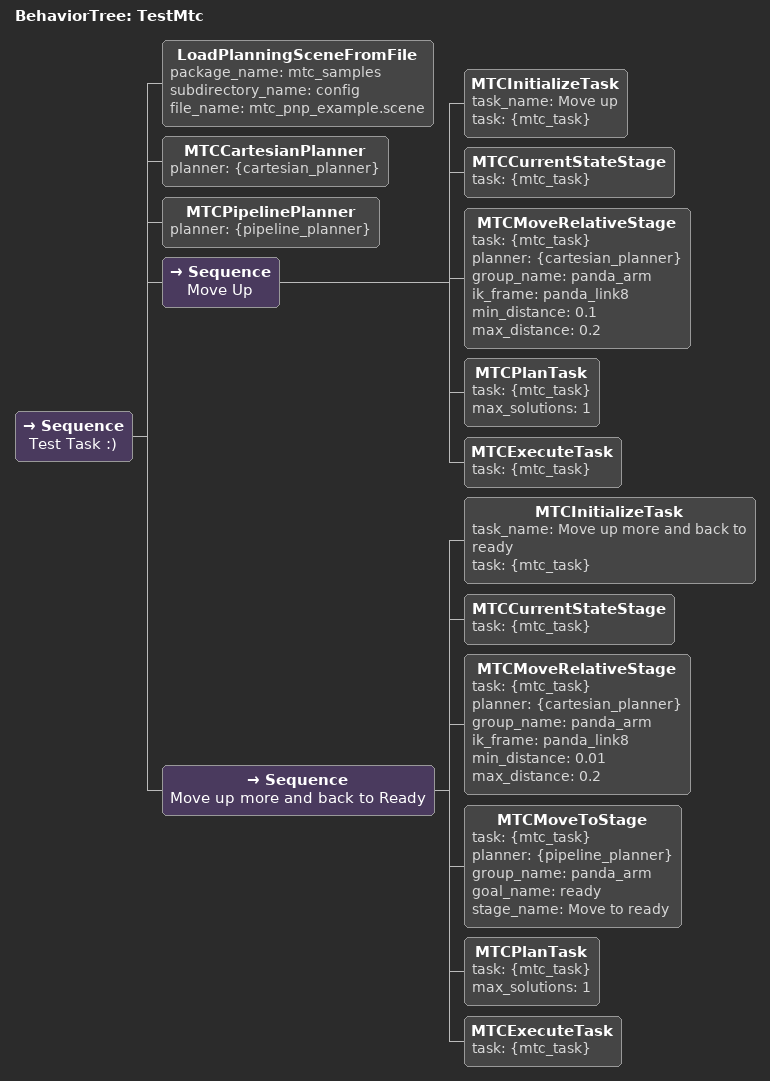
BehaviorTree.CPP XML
<?xml version="1.0" encoding="UTF-8"?>
<root BTCPP_format="4">
  <BehaviorTree ID="TestMtc">
    <Sequence name="Test Task :)">
      <!-- Add example scene to the robots planning_scene -->
      <LoadPlanningSceneFromFile package_name="mtc_samples"
                                 subdirectory_name="config"
                                 file_name="mtc_pnp_example.scene"/>
      <!-- Create free space and cartesian planners -->
      <MTCCartesianPlanner planner="{cartesian_planner}"/>
      <MTCPipelinePlanner planner="{pipeline_planner}"/>
      <!-- ask the arm to move up -->
      <Sequence name="Move Up">
        <MTCInitializeTask task_name="Move up"
                           task="{mtc_task}"/>
        <MTCCurrentStateStage task="{mtc_task}"/>
        <MTCMoveRelativeStage task="{mtc_task}"
                              planner="{cartesian_planner}"
                              group_name="panda_arm"
                              ik_frame="panda_link8"
                              min_distance="0.1"
                              max_distance="0.2"/>
        <MTCPlanTask task="{mtc_task}"
                     max_solutions="1"/>
        <MTCExecuteTask task="{mtc_task}"/>
      </Sequence>
      <!-- ask the arm to move up as much as it can and then back to the ready pose -->
      <Sequence name="Move up more and back to Ready">
        <MTCInitializeTask task_name="Move up more and back to ready"
                           task="{mtc_task}"/>
        <MTCCurrentStateStage task="{mtc_task}"/>
        <MTCMoveRelativeStage task="{mtc_task}"
                              planner="{cartesian_planner}"
                              group_name="panda_arm"
                              ik_frame="panda_link8"
                              min_distance="0.01"
                              max_distance="0.2"/>
        <MTCMoveToStage task="{mtc_task}"
                        planner="{pipeline_planner}"
                        group_name="panda_arm"
                        goal_name="ready"
                        stage_name="Move to ready"/>
        <MTCPlanTask task="{mtc_task}"
                     max_solutions="1"/>
        <MTCExecuteTask task="{mtc_task}"/>
      </Sequence>
    </Sequence>
  </BehaviorTree>
</root>
